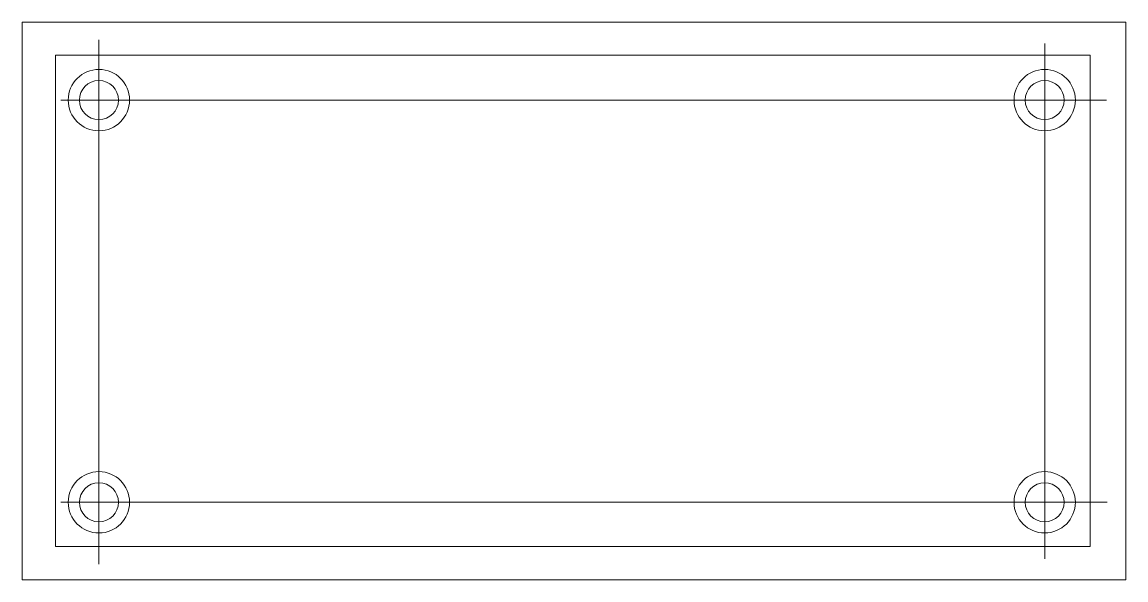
# Model space of a CAD drawing. Header units: millimetres. Extents: x 0 to 99, y 0 to 50.
import ezdxf

# ---------------------------------------------------------------- set-up
doc = ezdxf.new("R2010")
doc.units = ezdxf.units.MM
for name, color, linetype, lineweight in [('aussen-full-cut', 7, 'CONTINUOUS', 0), ('inner-2.5-pocket', 7, 'CONTINUOUS', 0), ('inner-full-cut', 3, 'CONTINUOUS', 0), ('temp', 4, 'CONTINUOUS', 0)]:
    doc.layers.add(name, color=color, linetype=linetype, lineweight=lineweight)

msp = doc.modelspace()

# ---------------------------------------------------------------- linework, layer by layer
at = {"layer": 'aussen-full-cut'}
for p, q in [((99, 50), (0, 50)), ((0, 50), (0, 0)), ((99, 0), (99, 50)), ((0, 0), (99, 0))]:
    msp.add_line(p, q, dxfattribs=at)
at = {"layer": 'inner-2.5-pocket'}
for centre in [(6.889, 43.007), (91.714, 43.007), (6.889, 6.955), (91.714, 6.955)]:
    msp.add_circle(centre, 2.75, dxfattribs=at)
at = {"layer": 'inner-full-cut'}
for centre in [(6.889, 43.007), (91.714, 43.007), (6.889, 6.955), (91.714, 6.955)]:
    msp.add_circle(centre, 1.75, dxfattribs=at)
at = {"layer": 'temp'}
for p, q in [((6.889, 48.411), (6.889, 1.418)), ((91.714, 48.082), (91.714, 1.88)), ((95.8, 47.038), (3, 47.038)), ((3, 47.038), (3, 3)), ((95.8, 3), (95.8, 47.038)), ((3.461, 43.007), (97.25, 43.007)), ((3.461, 6.955), (97.316, 6.955)), ((3, 3), (95.8, 3))]:
    msp.add_line(p, q, dxfattribs=at)

doc.saveas('drawing.dxf')
